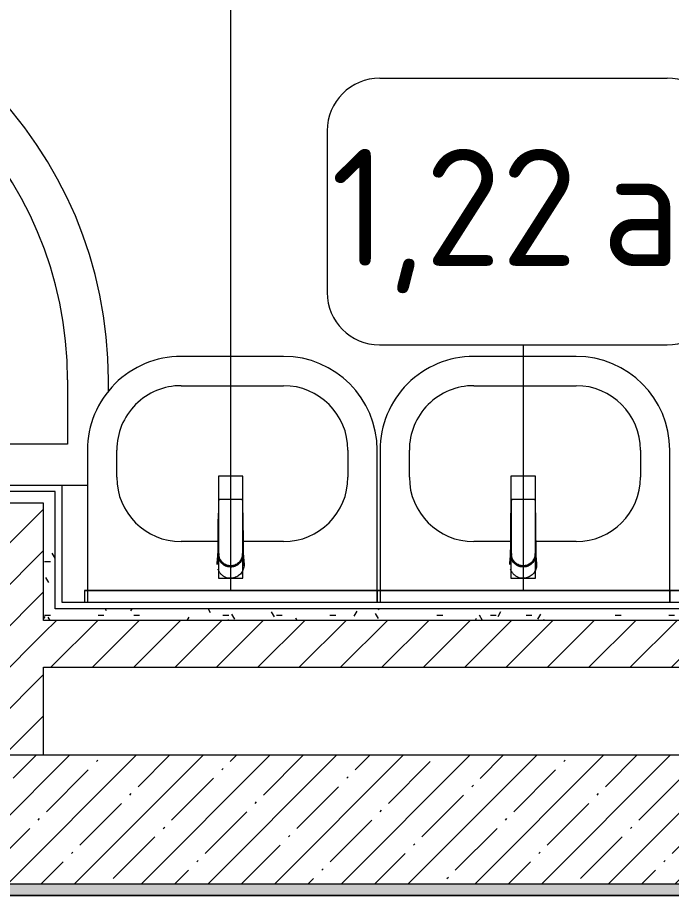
# Model space of a CAD drawing. Header units: millimetres. Extents: x 81494 to 296443, y -8553 to 29000.
# Drawn here: x 95295 to 96413, y 5160 to 6660 of the extents above; entities that cross this region are included whole.
import ezdxf

# ---------------------------------------------------------------- set-up
doc = ezdxf.new("R2010")
doc.units = ezdxf.units.MM
for name, color, linetype, lineweight in [('0-1', 7, 'Continuous', 9), ('I-FURN-IDEN', 7, 'Continuous', 9), ('I-WALL', 7, 'Continuous', 9)]:
    doc.layers.add(name, color=color, linetype=linetype, lineweight=lineweight)
for name, color, linetype, lineweight, true_color in [('A-WALL-1', 9, 'Continuous', 9, 0x808080), ('I-FURN-1', 9, 'Continuous', 9, 0x808080), ('P-SANR-FIXT-2', 9, 'Continuous', 13, 0x808080)]:
    doc.layers.add(name, color=color, linetype=linetype, lineweight=lineweight, true_color=true_color)
doc.styles.add('GOST Common', font='GOST_Common.ttf', dxfattribs={"height": 200})
pattern_1 = [(45, (0, 0), (-35.35534, 35.35534), [])]
pattern_2 = [(0, (0, 0), (121.92, 30.48), [10.058, -81.382, 10.058, -81.382, -487.68]), (0, (0, 0), (121.92, 30.48), [-182.88, 10.058, -172.822, 10.058, -81.382, -213.36]), (0, (0, 0), (121.92, 30.48), [-457.2, 10.058, -50.902, 10.058, -142.342]), (120, (45.72, 15.24), (-87.356454, 90.345817), [10.058, -81.382, 10.058, -81.382, -487.68]), (120, (45.72, 15.24), (-87.356454, 90.345817), [-182.88, 10.058, -172.822, 10.058, -81.382, -213.36]), (120, (45.72, 15.24), (-87.356454, 90.345817), [-457.2, 10.058, -50.902, 10.058, -142.342]), (240, (60.96, 76.2), (-34.563546, -120.825817), [10.058, -81.382, 10.058, -81.382, -487.68]), (240, (60.96, 76.2), (-34.563546, -120.825817), [-182.88, 10.058, -172.822, 10.058, -81.382, -213.36]), (240, (60.96, 76.2), (-34.563546, -120.825817), [-457.2, 10.058, -50.902, 10.058, -142.342])]

# ---------------------------------------------------------------- blocks, each defined once
blk = doc.blocks.new('Шкаф параметрический - 1_33-25588469-План расстановки мебели и оборудования 1 этажа в осях 23_1-33')
at = {"layer": 'I-FURN-1'}
for p, q in [((2550, 400), (0, 400)), ((0, 400), (2550, 400))]:
    blk.add_line(p, q, dxfattribs=at)
blk = doc.blocks.new('зеркало круглое500д - 1_22а зеркало круглое d500-30453653-План расстановки мебели и оборудования 1 этажа в осях 23_1-33')
at = {"layer": 'I-FURN-1'}
for p, q in [((-250, 0), (-250, -20)), ((250, -20), (250, 0)), ((-250, -20), (250, -20)), ((250, -20), (-250, -20))]:
    blk.add_line(p, q, dxfattribs=at)
blk = doc.blocks.new('зеркало круглое500д - 1_22а зеркало круглое d500-V106-План расстановки мебели и оборудования 1 этажа в осях 23_1-33')
at = {"layer": 'I-FURN-1'}
for p, q in [((-250, 0), (-250, -20)), ((250, -20), (250, 0)), ((-250, -20), (-195.5, -20)), ((250, -20), (-250, -20)), ((-195.5, -20), (-195.5, -20)), ((-195.5, -20), (250, -20))]:
    blk.add_line(p, q, dxfattribs=at)
blk = doc.blocks.new('поддон угловой - 900х900-V116-План расстановки мебели и оборудования 1 этажа в осях 23_1-33')
at = {"layer": 'P-SANR-FIXT-2'}
for p, q in [((-270, 450), (-449.9, 450)), ((-380, 115.7), (-380, 380)), ((-380, 380), (-270, 380)), ((-380, 45), (-380, 68.7)), ((-380, -380), (-380, -177)), ((380, -270), (380, -380)), ((450, -291), (450, -270)), ((380, -380), (-380, -380)), ((369.9, -450), (414.1, -450))]:
    blk.add_line(p, q, dxfattribs=at)
for centre, radius, start, end in [((-270, -270), 720, 360, 90), ((-270, -270), 650, 0, 90), ((-290, -290), 25, 90, 270), ((-290, -290), 25, 270, 90)]:
    blk.add_arc(centre, radius, start, end, dxfattribs=at)
blk = doc.blocks.new('Раковина Roca Debba 50x42 - гибкая подводка_ 640х550х165 PN6_3_ ХВ_ГВ накидная гайка BP DN15_ К-гл_кон_ П DN 50-V119-План расстановки мебели и оборудования 1 этажа в осях 23_1-33')
at = {"layer": 'P-SANR-FIXT-2'}
for p, q in [((-255, 0), (-255, -20)), ((240, -20), (240, 0)), ((-255, -20), (-255, -260)), ((240, -260), (240, -20)), ((-95, -103.6), (-25.6, -103.6)), ((16.4, -103.6), (80, -103.6)), ((-205, -260), (-205, -213.6)), ((190, -213.6), (190, -260)), ((80, -370), (-95, -370)), ((-95, -420), (80, -420))]:
    blk.add_line(p, q, dxfattribs=at)
for centre, radius, start, end in [((-95, -213.6), 110, 90, 180), ((80, -213.6), 110, 0, 90), ((-95, -260), 160, 180, 270), ((-95, -260), 110, 180, 270), ((80, -260), 160, 270, 0), ((80, -260), 110, 270, 0)]:
    blk.add_arc(centre, radius, start, end, dxfattribs=at)
blk = doc.blocks.new('смеситель для раковины - Default-V108-План расстановки мебели и оборудования 1 этажа в осях 23_1-33')
at = {"layer": '0-1'}
for p, q in [((21, 151.6), (-21, 151.6)), ((20.3, 111.8), (-20.3, 111.8)), ((-22.8, 2.9), (-21.7, 15.4)), ((-20.7, 17.2), (-20.7, 16.7)), ((-20.3, 19.4), (-20.3, 15.8)), ((20.3, 15.8), (20.3, 19.4)), ((20.8, 16.7), (20.8, 17.2))]:
    blk.add_line(p, q, dxfattribs=at)
at = {"layer": '0-1', "flags": 128}
for points in [[(-21, 151.3), (-21, 147.9), (-21, 145.7), (-21, 145.2), (-21, 144.9), (-21, 144.8), (-21, 144.7), (-21, 144.7)], [(21, 89.1), (21, 88.6), (21, 88.3), (21, 88.3)], [(21.7, 15.4), (22.3, 8.3), (22.8, 2.9)]]:
    blk.add_lwpolyline(points, dxfattribs=at)
at = {"layer": 'P-SANR-FIXT-2'}
for p, q in [((21, 151.6), (-21, 151.6)), ((-21, 151.6), (-21, -23)), ((21, -23), (21, 151.6)), ((-20.3, 111.8), (-20.3, 111.8)), ((-20.3, 111.8), (-20.3, 109.7)), ((20.3, 109.7), (20.3, 111.8)), ((20.3, 111.8), (20.3, 111.8)), ((-21, -23), (21, -23))]:
    blk.add_line(p, q, dxfattribs=at)
at = {"layer": 'P-SANR-FIXT-2', "flags": 128}
for points in [[(-21, 144), (-21, 91), (-21, 37.9)], [(21, 37.9), (21, 91), (21, 144)], [(-20.3, 19.4), (-20.3, 60.2), (-20.3, 109.7)], [(20.3, 109.7), (20.3, 60.2), (20.3, 19.4)], [(21, 17.1), (21, 22.3), (21, 27.5), (21, 32.7), (21, 37.9)], [(-20.3, 15.8), (-20.3, 17.1), (-20.3, 18.4)], [(20.3, 18.4), (20.3, 17.1), (20.3, 15.8)], [(21, 15.1), (21, 15.6), (21, 16.1), (21, 16.6), (21, 17.1)], [(22.9, -1.8), (22.4, 2.9), (22, 7.6), (21.5, 12.3), (21.1, 17.1)], [(21.1, 17.1), (21.5, 12.3), (22, 7.6), (22.4, 2.9), (22.9, -1.8)]]:
    blk.add_lwpolyline(points, dxfattribs=at)
at = {"layer": 'P-SANR-FIXT-2'}
for centre, major_axis, ratio, start_param, end_param in [((-9809.3, 72.1), (-9788.3, 0.5), 0.986286, 3.135948, 3.138103), ((0, 17.2), (20.8, 0), 0.98634, 3.060685, 3.141593), ((0, 17.2), (20.8, 0), 0.98634, 3.141593, 3.395551), ((0, 17.2), (-20.8, 0), 0.98634, 2.887544, 3.141593), ((0, 17.2), (20.8, 0), 0.98634, 0, 0.080911), ((0, 17.2), (20.8, 0), 0.98634, 3.707105, 3.769911), ((0, 17.2), (20.8, 0), 0.98634, 5.654867, 5.717635), ((0, 17.2), (20.8, 0), 0.98634, 4.154533, 5.270098)]:
    blk.add_ellipse(centre, major_axis=major_axis, ratio=ratio, start_param=start_param, end_param=end_param, dxfattribs=at)
for points, knots in [([(-21, 151.6), (-21, 151.7), (-21, 151.5), (-21, 150.5), (-21, 148.7), (-21, 146.9), (-21, 145.2), (-21, 144.4), (-21, 144)], [0.4444444, 0.4444444, 0.4444444, 0.4444444, 0.5555556, 0.6666667, 0.7777778, 0.8888889, 0.9444444, 1, 1, 1, 1]), ([(21, 144), (21, 144.4), (21, 145.2), (21, 146.9), (21, 148.7), (21, 150.5), (21, 151.5), (21, 151.7), (21, 151.6)], [0, 0, 0, 0, 0.0555556, 0.1111111, 0.2222222, 0.3333333, 0.4444444, 0.5555556, 0.5555556, 0.5555556, 0.5555556]), ([(-21.8, 13.9), (-21.8, 14.6), (-21.7, 16.1), (-21.6, 18.9), (-21.5, 22.1), (-21.5, 25.2), (-21.4, 27.9), (-21.4, 30), (-21.4, 31.8), (-21.3, 33.4), (-21.3, 34.5), (-21.3, 35.6), (-21.3, 37), (-21.3, 38.7), (-21.2, 41), (-21.2, 44.2), (-21.2, 48.8), (-21.1, 54.3), (-21.1, 59.3), (-21.1, 63.2), (-21.1, 66.1), (-21.1, 68.8), (-21.1, 72.5), (-21, 78.9), (-21, 84.5), (-21, 88.1)], [0, 0, 0, 0, 0.083333, 0.166667, 0.25, 0.333333, 0.375, 0.416667, 0.458333, 0.479167, 0.5, 0.520833, 0.541667, 0.583333, 0.625, 0.666667, 0.708333, 0.75, 0.791667, 0.8125, 0.833333, 0.854167, 0.875, 0.916667, 1, 1, 1, 1]), ([(21, 88.1), (21, 84.5), (21, 78.9), (21.1, 72.5), (21.1, 68.8), (21.1, 66.1), (21.1, 63.2), (21.1, 59.3), (21.2, 54.3), (21.2, 48.8), (21.2, 44.2), (21.3, 41), (21.3, 38.7), (21.3, 37), (21.3, 35.6), (21.3, 34.5), (21.3, 33.4), (21.4, 31.8), (21.4, 30), (21.4, 27.9), (21.5, 25.2), (21.5, 22.1), (21.6, 18.9), (21.7, 16.1), (21.8, 14.6), (21.8, 13.9)], [0, 0, 0, 0, 0.083333, 0.125, 0.145833, 0.166667, 0.1875, 0.208333, 0.25, 0.291667, 0.333333, 0.375, 0.416667, 0.458333, 0.479167, 0.5, 0.520833, 0.541667, 0.583333, 0.625, 0.666667, 0.75, 0.833333, 0.916667, 1, 1, 1, 1]), ([(-21.1, 17.1), (-21.2, 16.5), (-21.3, 15.4), (-21.5, 13.7), (-21.6, 11.8), (-21.9, 9.3), (-22.1, 7.6), (-22.4, 5.3), (-22.6, 3), (-22.8, 1.4), (-22.9, 0.3)], [0, 0, 0, 0, 0.1, 0.2, 0.3, 0.4, 0.6, 0.7, 0.8, 1, 1, 1, 1]), ([(21, 15.1), (20.9, 14), (20.5, 11.7), (19.3, 8.5), (17.6, 5.5), (14.8, 1.9), (11.1, -0.9), (6.8, -2.8), (3.4, -3.6), (0, -3.8), (-4.5, -3.5), (-10.1, -1.7), (-14.7, 1.9), (-17.6, 5.5), (-19.3, 8.4), (-20.5, 11.7), (-20.9, 13.9), (-21, 15)], [0, 0, 0, 0, 0.055556, 0.111111, 0.166667, 0.222222, 0.333333, 0.388889, 0.444444, 0.5, 0.555556, 0.666667, 0.777778, 0.833333, 0.888889, 0.944444, 1, 1, 1, 1]), ([(20.3, 19.4), (20.3, 18.2), (20.2, 15.9), (19.3, 12.3), (18, 9.6), (16.8, 7.5), (15.7, 6), (14.5, 4.7), (12.8, 3), (10.4, 1.2), (7.1, -0.4), (2.4, -1.7), (-2.5, -1.7), (-7.1, -0.4), (-10.9, 1.5), (-13.6, 3.7), (-15.4, 5.7), (-16.5, 7.1), (-17.7, 9), (-18.9, 11.5), (-20, 15), (-20.3, 17.7), (-20.3, 19.4)], [0, 0, 0, 0, 0.055556, 0.111111, 0.166667, 0.194444, 0.222222, 0.25, 0.277778, 0.333333, 0.388889, 0.444444, 0.555556, 0.611111, 0.666667, 0.75, 0.770833, 0.791667, 0.833333, 0.875, 0.916667, 1, 1, 1, 1]), ([(20.3, 15.8), (20.3, 13.7), (19.8, 10.7), (17.9, 6.9), (16.3, 4.7), (14.8, 3.1), (13, 1.5), (11.1, 0.2), (9, -0.8), (7.3, -1.5), (5.5, -2), (3.6, -2.4), (1.4, -2.7), (-0.9, -2.7), (-3.3, -2.5), (-5.5, -2), (-7.7, -1.3), (-9.8, -0.4), (-11.7, 0.6), (-13.5, 1.9), (-15.1, 3.4), (-16.9, 5.4), (-19.5, 9.5), (-20.3, 13.2), (-20.3, 15.8)], [0, 0, 0, 0, 0.111111, 0.166667, 0.222222, 0.25, 0.277778, 0.333333, 0.361111, 0.388889, 0.416667, 0.444444, 0.479167, 0.513889, 0.548611, 0.583333, 0.618056, 0.652778, 0.6875, 0.722222, 0.756944, 0.791667, 0.861111, 1, 1, 1, 1]), ([(21.1, 19.2), (21.3, 18.6), (21.7, 16.8), (21.8, 15.1), (21.8, 13.9)], [0.8206896, 0.8206896, 0.8206896, 0.8206896, 0.8888889, 1, 1, 1, 1]), ([(21.1, 17.1), (21.1, 16.7), (21.2, 16), (21.3, 15), (21.4, 13.9), (21.6, 12.5), (21.8, 10.8), (22, 8.7), (22.2, 6.9), (22.4, 5.5), (22.5, 4.5), (22.6, 3.4), (22.7, 2.4), (22.8, 1.5), (22.9, 0.8), (22.9, 0.4), (22.9, 0.3)], [0, 0, 0, 0, 0.0625, 0.125, 0.1875, 0.25, 0.375, 0.5, 0.625, 0.6875, 0.75, 0.8125, 0.875, 0.9375, 0.96875, 1, 1, 1, 1]), ([(-22.6, 3.6), (-22.6, 3.8), (-22.5, 4.4), (-22.4, 5.5), (-22.3, 6.9), (-22.2, 8.4), (-22, 10.9), (-21.9, 12.9), (-21.8, 13.9)], [0.3178487, 0.3178487, 0.3178487, 0.3178487, 0.375, 0.5, 0.625, 0.75, 0.875, 1, 1, 1, 1]), ([(21.8, 13.9), (21.8, 13.3), (21.9, 11.9), (22, 10), (22.2, 8.4), (22.2, 7.3), (22.3, 6.4), (22.4, 5.2), (22.6, 3.7), (22.8, 2), (22.9, 0.8), (22.9, 0.3)], [0, 0, 0, 0, 0.083333, 0.166667, 0.25, 0.333333, 0.416667, 0.5, 0.666667, 0.833333, 1, 1, 1, 1]), ([(22.1, 7), (22.2, 6.5), (22.8, 4.3), (23, 2), (22.9, 0.3)], [0.8, 0.8, 0.8, 0.8, 0.85, 1, 1, 1, 1]), ([(22.9, -1.8), (22.6, -4.5), (21.7, -8.2), (19.1, -12.8), (16.7, -15.9), (13.7, -18.5), (10.4, -20.6), (6.8, -22.1), (3.4, -22.8), (0.5, -23), (-2.9, -22.9), (-6.8, -22.1), (-10.7, -20.5), (-13.4, -18.7), (-15.3, -17.2), (-17, -15.4), (-19, -12.9), (-20.6, -10.1), (-21.5, -8), (-21.7, -7.4)], [0, 0, 0, 0, 0.1111111, 0.1666667, 0.2222222, 0.2777778, 0.3333333, 0.3888889, 0.4444444, 0.4791667, 0.5138889, 0.5833333, 0.6527778, 0.6875, 0.7222222, 0.7569444, 0.7916667, 0.8611111, 0.8888889, 0.8888889, 0.8888889, 0.8888889])]:
    blk.add_open_spline(points, degree=3, knots=knots, dxfattribs=at)
for points in [[(21, 37.9), (21, 36.1), (21, 32.7), (21.1, 27.5), (21.1, 22.3), (21.1, 18.8), (21.1, 17.1)], [(-21.8, 13.9), (-21.8, 15.7), (-21.5, 17.5), (-21.1, 19.2)], [(-21.1, 17.1), (-21.1, 16.7), (-21.1, 16), (-21, 15.3), (-21, 15)], [(21.1, 17.1), (21.1, 16.7), (21.1, 16.1), (21, 15.4), (21, 15.1)], [(22.9, 0.3), (22.8, 1.7), (22.5, 4.5), (22, 8.7), (21.5, 12.9), (21.2, 15.7), (21.1, 17.1)], [(-22.9, 0.3), (-23, 2.1), (-22.8, 3.8), (-22.4, 5.5)], [(22.9, 0.3), (22.9, -0.1), (22.9, -0.4), (22.9, -0.8)]]:
    blk.add_open_spline(points, degree=3, dxfattribs=at)
blk = doc.blocks.new('смеситель для раковины - Default-V120-План расстановки мебели и оборудования 1 этажа в осях 23_1-33')
at = {"layer": '0-1'}
for p, q in [((21, 151.6), (-21, 151.6)), ((20.3, 111.8), (-20.3, 111.8)), ((-22.8, 2.9), (-21.7, 15.4)), ((-20.7, 17.2), (-20.7, 16.7)), ((-20.3, 19.4), (-20.3, 15.8)), ((20.3, 15.8), (20.3, 19.4)), ((20.8, 16.7), (20.8, 17.2))]:
    blk.add_line(p, q, dxfattribs=at)
at = {"layer": '0-1', "flags": 128}
for points in [[(-21, 151.3), (-21, 147.9), (-21, 145.7), (-21, 145.2), (-21, 144.9), (-21, 144.8), (-21, 144.7), (-21, 144.7)], [(21, 89.1), (21, 88.6), (21, 88.3), (21, 88.3)], [(21.7, 15.4), (22.3, 8.3), (22.8, 2.9)]]:
    blk.add_lwpolyline(points, dxfattribs=at)
at = {"layer": 'P-SANR-FIXT-2'}
for p, q in [((21, 151.6), (-21, 151.6)), ((-21, 151.6), (-21, -23)), ((21, -23), (21, 151.6)), ((-20.3, 111.8), (-20.3, 111.8)), ((-20.3, 111.8), (-20.3, 109.7)), ((20.3, 109.7), (20.3, 111.8)), ((20.3, 111.8), (20.3, 111.8)), ((-21, -23), (21, -23))]:
    blk.add_line(p, q, dxfattribs=at)
at = {"layer": 'P-SANR-FIXT-2', "flags": 128}
for points in [[(-21, 144), (-21, 91), (-21, 37.9)], [(21, 37.9), (21, 91), (21, 144)], [(-20.3, 19.4), (-20.3, 60.2), (-20.3, 109.7)], [(20.3, 109.7), (20.3, 60.2), (20.3, 19.4)], [(21, 17.1), (21, 22.3), (21, 27.5), (21, 32.7), (21, 37.9)], [(-20.3, 15.8), (-20.3, 17.1), (-20.3, 18.4)], [(20.3, 18.4), (20.3, 17.1), (20.3, 15.8)], [(21, 15.1), (21, 15.6), (21, 16.1), (21, 16.6), (21, 17.1)], [(22.9, -1.8), (22.4, 2.9), (22, 7.6), (21.5, 12.3), (21.1, 17.1)], [(21.1, 17.1), (21.5, 12.3), (22, 7.6), (22.4, 2.9), (22.9, -1.8)]]:
    blk.add_lwpolyline(points, dxfattribs=at)
at = {"layer": 'P-SANR-FIXT-2'}
for centre, major_axis, ratio, start_param, end_param in [((-9809.3, 72.1), (-9788.3, 0.5), 0.986286, 3.135948, 3.138103), ((0, 17.2), (20.8, 0), 0.98634, 3.060685, 3.141593), ((0, 17.2), (20.8, 0), 0.98634, 3.141593, 3.395551), ((0, 17.2), (-20.8, 0), 0.98634, 2.887544, 3.141593), ((0, 17.2), (20.8, 0), 0.98634, 0, 0.080911), ((0, 17.2), (20.8, 0), 0.98634, 3.707105, 3.769911), ((0, 17.2), (20.8, 0), 0.98634, 5.654867, 5.717635), ((0, 17.2), (20.8, 0), 0.98634, 4.154533, 5.222084)]:
    blk.add_ellipse(centre, major_axis=major_axis, ratio=ratio, start_param=start_param, end_param=end_param, dxfattribs=at)
for points, knots in [([(-21, 151.6), (-21, 151.7), (-21, 151.5), (-21, 150.5), (-21, 148.7), (-21, 146.9), (-21, 145.2), (-21, 144.4), (-21, 144)], [0.4444444, 0.4444444, 0.4444444, 0.4444444, 0.5555556, 0.6666667, 0.7777778, 0.8888889, 0.9444444, 1, 1, 1, 1]), ([(21, 144), (21, 144.4), (21, 145.2), (21, 146.9), (21, 148.7), (21, 150.5), (21, 151.5), (21, 151.7), (21, 151.6)], [0, 0, 0, 0, 0.0555556, 0.1111111, 0.2222222, 0.3333333, 0.4444444, 0.5555556, 0.5555556, 0.5555556, 0.5555556]), ([(-21.8, 13.9), (-21.8, 14.6), (-21.7, 16.1), (-21.6, 18.9), (-21.5, 22.1), (-21.5, 25.2), (-21.4, 27.9), (-21.4, 30), (-21.4, 31.8), (-21.3, 33.4), (-21.3, 34.5), (-21.3, 35.6), (-21.3, 37), (-21.3, 38.7), (-21.2, 41), (-21.2, 44.2), (-21.2, 48.8), (-21.1, 54.3), (-21.1, 59.3), (-21.1, 63.2), (-21.1, 66.1), (-21.1, 68.8), (-21.1, 72.5), (-21, 78.9), (-21, 84.5), (-21, 88.1)], [0, 0, 0, 0, 0.083333, 0.166667, 0.25, 0.333333, 0.375, 0.416667, 0.458333, 0.479167, 0.5, 0.520833, 0.541667, 0.583333, 0.625, 0.666667, 0.708333, 0.75, 0.791667, 0.8125, 0.833333, 0.854167, 0.875, 0.916667, 1, 1, 1, 1]), ([(21, 88.1), (21, 84.5), (21, 78.9), (21.1, 72.5), (21.1, 68.8), (21.1, 66.1), (21.1, 63.2), (21.1, 59.3), (21.2, 54.3), (21.2, 48.8), (21.2, 44.2), (21.3, 41), (21.3, 38.7), (21.3, 37), (21.3, 35.6), (21.3, 34.5), (21.3, 33.4), (21.4, 31.8), (21.4, 30), (21.4, 27.9), (21.5, 25.2), (21.5, 22.1), (21.6, 18.9), (21.7, 16.1), (21.8, 14.6), (21.8, 13.9)], [0, 0, 0, 0, 0.083333, 0.125, 0.145833, 0.166667, 0.1875, 0.208333, 0.25, 0.291667, 0.333333, 0.375, 0.416667, 0.458333, 0.479167, 0.5, 0.520833, 0.541667, 0.583333, 0.625, 0.666667, 0.75, 0.833333, 0.916667, 1, 1, 1, 1]), ([(-21.1, 17.1), (-21.2, 16.5), (-21.3, 15.4), (-21.5, 13.7), (-21.6, 11.8), (-21.9, 9.3), (-22.1, 7.6), (-22.4, 5.3), (-22.6, 3), (-22.8, 1.4), (-22.9, 0.3)], [0, 0, 0, 0, 0.1, 0.2, 0.3, 0.4, 0.6, 0.7, 0.8, 1, 1, 1, 1]), ([(21, 15.1), (20.9, 14), (20.5, 11.7), (19.3, 8.5), (17.6, 5.5), (14.8, 1.9), (11.1, -0.9), (6.8, -2.8), (3.4, -3.6), (0, -3.8), (-4.5, -3.5), (-10.1, -1.7), (-14.7, 1.9), (-17.6, 5.5), (-19.3, 8.4), (-20.5, 11.7), (-20.9, 13.9), (-21, 15)], [0, 0, 0, 0, 0.055556, 0.111111, 0.166667, 0.222222, 0.333333, 0.388889, 0.444444, 0.5, 0.555556, 0.666667, 0.777778, 0.833333, 0.888889, 0.944444, 1, 1, 1, 1]), ([(20.3, 19.4), (20.3, 18.2), (20.2, 15.9), (19.3, 12.3), (18, 9.6), (16.8, 7.5), (15.7, 6), (14.5, 4.7), (12.8, 3), (10.4, 1.2), (7.1, -0.4), (2.4, -1.7), (-2.5, -1.7), (-7.1, -0.4), (-10.9, 1.5), (-13.6, 3.7), (-15.4, 5.7), (-16.5, 7.1), (-17.7, 9), (-18.9, 11.5), (-20, 15), (-20.3, 17.7), (-20.3, 19.4)], [0, 0, 0, 0, 0.055556, 0.111111, 0.166667, 0.194444, 0.222222, 0.25, 0.277778, 0.333333, 0.388889, 0.444444, 0.555556, 0.611111, 0.666667, 0.75, 0.770833, 0.791667, 0.833333, 0.875, 0.916667, 1, 1, 1, 1]), ([(20.3, 15.8), (20.3, 13.7), (19.8, 10.7), (17.9, 6.9), (16.3, 4.7), (14.8, 3.1), (13, 1.5), (11.1, 0.2), (9, -0.8), (7.3, -1.5), (5.5, -2), (3.6, -2.4), (1.4, -2.7), (-0.9, -2.7), (-3.3, -2.5), (-5.5, -2), (-7.7, -1.3), (-9.8, -0.4), (-11.7, 0.6), (-13.5, 1.9), (-15.1, 3.4), (-16.9, 5.4), (-19.5, 9.5), (-20.3, 13.2), (-20.3, 15.8)], [0, 0, 0, 0, 0.111111, 0.166667, 0.222222, 0.25, 0.277778, 0.333333, 0.361111, 0.388889, 0.416667, 0.444444, 0.479167, 0.513889, 0.548611, 0.583333, 0.618056, 0.652778, 0.6875, 0.722222, 0.756944, 0.791667, 0.861111, 1, 1, 1, 1]), ([(21.1, 19.2), (21.3, 18.6), (21.7, 16.8), (21.8, 15.1), (21.8, 13.9)], [0.8206896, 0.8206896, 0.8206896, 0.8206896, 0.8888889, 1, 1, 1, 1]), ([(21.1, 17.1), (21.1, 16.7), (21.2, 16), (21.3, 15), (21.4, 13.9), (21.6, 12.5), (21.8, 10.8), (22, 8.7), (22.2, 6.9), (22.4, 5.5), (22.5, 4.5), (22.6, 3.4), (22.7, 2.4), (22.8, 1.5), (22.9, 0.8), (22.9, 0.4), (22.9, 0.3)], [0, 0, 0, 0, 0.0625, 0.125, 0.1875, 0.25, 0.375, 0.5, 0.625, 0.6875, 0.75, 0.8125, 0.875, 0.9375, 0.96875, 1, 1, 1, 1]), ([(-22.6, 3.6), (-22.6, 3.8), (-22.5, 4.4), (-22.4, 5.5), (-22.3, 6.9), (-22.2, 8.4), (-22, 10.9), (-21.9, 12.9), (-21.8, 13.9)], [0.3178487, 0.3178487, 0.3178487, 0.3178487, 0.375, 0.5, 0.625, 0.75, 0.875, 1, 1, 1, 1]), ([(21.8, 13.9), (21.8, 13.3), (21.9, 11.9), (22, 10), (22.2, 8.4), (22.2, 7.3), (22.3, 6.4), (22.4, 5.2), (22.6, 3.7), (22.8, 2), (22.9, 0.8), (22.9, 0.3)], [0, 0, 0, 0, 0.083333, 0.166667, 0.25, 0.333333, 0.416667, 0.5, 0.666667, 0.833333, 1, 1, 1, 1]), ([(22.1, 7), (22.2, 6.5), (22.8, 4.3), (23, 2), (22.9, 0.3)], [0.8, 0.8, 0.8, 0.8, 0.85, 1, 1, 1, 1]), ([(22.9, -1.8), (22.6, -4.5), (21.7, -8.2), (19.1, -12.8), (16.7, -15.9), (13.7, -18.5), (10.4, -20.6), (6.8, -22.1), (3.4, -22.8), (0.5, -23), (-2.9, -22.9), (-6.8, -22.1), (-10.7, -20.5), (-13.4, -18.7), (-15.3, -17.2), (-17, -15.4), (-19, -12.9), (-20.6, -10.1), (-21.5, -8), (-21.7, -7.4)], [0, 0, 0, 0, 0.1111111, 0.1666667, 0.2222222, 0.2777778, 0.3333333, 0.3888889, 0.4444444, 0.4791667, 0.5138889, 0.5833333, 0.6527778, 0.6875, 0.7222222, 0.7569444, 0.7916667, 0.8611111, 0.8888889, 0.8888889, 0.8888889, 0.8888889])]:
    blk.add_open_spline(points, degree=3, knots=knots, dxfattribs=at)
for points in [[(21, 37.9), (21, 36.1), (21, 32.7), (21.1, 27.5), (21.1, 22.3), (21.1, 18.8), (21.1, 17.1)], [(-21.8, 13.9), (-21.8, 15.7), (-21.5, 17.5), (-21.1, 19.2)], [(-21.1, 17.1), (-21.1, 16.7), (-21.1, 16), (-21, 15.3), (-21, 15)], [(21.1, 17.1), (21.1, 16.7), (21.1, 16.1), (21, 15.4), (21, 15.1)], [(22.9, 0.3), (22.8, 1.7), (22.5, 4.5), (22, 8.7), (21.5, 12.9), (21.2, 15.7), (21.1, 17.1)], [(-22.9, 0.3), (-23, 2.1), (-22.8, 3.8), (-22.4, 5.5)], [(22.9, 0.3), (22.9, -0.1), (22.9, -0.4), (22.9, -0.8)]]:
    blk.add_open_spline(points, degree=3, dxfattribs=at)
blk = doc.blocks.new('Марка_Мебель - В прямоуг_Balcon_Марка-25523697-План расстановки мебели и оборудования 1 этажа в осях 23_1-33')
at = {"layer": 'I-FURN-IDEN'}
for p, q in [((-2.455, 2.278), (2.455, 2.278)), ((-3.355, 1.378), (-3.355, -1.384)), ((3.355, 1.378), (3.355, -1.378)), ((-2.461, -2.278), (2.455, -2.278))]:
    blk.add_line(p, q, dxfattribs=at)
for centre, radius, start, end in [((-2.455, 1.378), 0.9, 90, 180), ((2.455, 1.378), 0.9, 0, 90), ((-2.461, -1.384), 0.893, 180, 270), ((2.455, -1.378), 0.9, 270, 0)]:
    blk.add_arc(centre, radius, start, end, dxfattribs=at)

msp = doc.modelspace()

# ---------------------------------------------------------------- hatches: boundary and pattern name
at = {"layer": 'I-WALL'}
h = msp.add_hatch(dxfattribs=at)
h.set_pattern_fill('FP_67', color=256, style=0, pattern_type=2)
h.set_pattern_definition(pattern_2)
h.paths.add_polyline_path([(94811.4, 5830), (95340, 5830), (95340, 5850), (94520, 5850), (94520, 5830), (94639.8, 5830)])
h = msp.add_hatch(dxfattribs=at)
h.set_pattern_fill('FP_67', color=256, style=0, pattern_type=2)
h.set_pattern_definition(pattern_2)
h.paths.add_polyline_path([(95340, 5650), (95360, 5650), (95360, 5850), (95340, 5850), (95340, 5769.1)])
h = msp.add_hatch(dxfattribs=at)
h.set_pattern_fill('FP_3', color=256, style=0, pattern_type=2)
h.set_pattern_definition(pattern_1)
h.paths.add_polyline_path([(95340, 5400), (95340, 5830), (95260, 5830), (95260, 5400)])
h = msp.add_hatch(dxfattribs=at)
h.set_pattern_fill('FP_67', color=256, style=0, pattern_type=2)
h.set_pattern_definition(pattern_2)
h.paths.add_polyline_path([(97728.1, 5630), (97920, 5630), (97920, 5650), (95340, 5650), (95340, 5630), (97556.5, 5630)])
h = msp.add_hatch(dxfattribs=at)
h.set_pattern_fill('FP_3', color=256, style=0, pattern_type=2)
h.set_pattern_definition(pattern_1)
h.paths.add_polyline_path([(97840, 5550), (97840, 5630), (95340, 5630), (95340, 5550), (97728.1, 5550)])
h = msp.add_hatch(dxfattribs=at)
h.set_pattern_fill('FP_2', color=256, style=0, pattern_type=2)
h.set_pattern_definition([(45, (0, 0), (-57.024626, 57.024626), []), (45, (57.025, 0), (-57.024626, 57.024626), [100.806, -20.161, 3.353, -16.808])])
h.paths.add_polyline_path([(101570, 5180), (101610, 5180), (101610, 5400), (100710, 5400), (100710, 5180), (100987.9, 5180)])
h.paths.add_polyline_path([(99630, 5180), (99660, 5180), (99660, 5400), (94210, 5400), (94210, 5180), (98242.8, 5180)])
h = msp.add_hatch(dxfattribs=at)
h.set_pattern_fill('FP_67', color=256, style=0, pattern_type=2)
h.set_pattern_definition(pattern_2)
h.paths.add_polyline_path([(101569, 5160), (101570, 5160), (101570, 5180), (100740, 5179.3), (100740, 5172), (100710, 5172), (100710, 5160), (100987.9, 5160)])
h.paths.add_polyline_path([(99660, 5160), (99660, 5172), (99630, 5172), (99630, 5180), (94210, 5180), (94210, 5160), (99630, 5160)])

# ---------------------------------------------------------------- linework, layer by layer
at = {"layer": 'A-WALL-1'}
for p, q in [((95360, 5850), (94540, 5850)), ((95360, 5650), (95360, 5850)), ((95340, 5830), (94520, 5830)), ((95340, 5630), (95340, 5830)), ((97940, 5650), (95360, 5650)), ((97920, 5630), (95340, 5630)), ((95340, 5550), (97840, 5550)), ((95340, 5400), (95340, 5550)), ((94210, 5400), (99630, 5400)), ((94210, 5180), (99630, 5180)), ((94190, 5160), (99660, 5160))]:
    msp.add_line(p, q, dxfattribs=at)
at = {"layer": 'I-FURN-IDEN'}
for p, q in [((95660, 5681), (95660, 6700.3)), ((96160, 5681), (96160, 6100.8))]:
    msp.add_line(p, q, dxfattribs=at)
at = {"layer": 'I-WALL'}
for p, q in [((94551, 5861), (95371, 5861)), ((95371, 5861), (95371, 5661)), ((95371, 5661), (97951, 5661))]:
    msp.add_line(p, q, dxfattribs=at)

# ---------------------------------------------------------------- block references
at = {"layer": 'I-FURN-1', "rotation": 180}
for name, p in [('зеркало круглое500д - 1_22а зеркало круглое d500-30453653-План расстановки мебели и оборудования 1 этажа в осях 23_1-33', (95660, 5661)), ('зеркало круглое500д - 1_22а зеркало круглое d500-V106-План расстановки мебели и оборудования 1 этажа в осях 23_1-33', (96160, 5661)), ('зеркало круглое500д - 1_22а зеркало круглое d500-30453653-План расстановки мебели и оборудования 1 этажа в осях 23_1-33', (96660, 5661))]:
    msp.add_blockref(name, p, dxfattribs=at)
at = {"layer": 'I-FURN-1'}
msp.add_blockref('Шкаф параметрический - 1_33-25588469-План расстановки мебели и оборудования 1 этажа в осях 23_1-33', (94210, 4760), dxfattribs=at)
at = {"layer": 'I-FURN-IDEN', "xscale": 99.99999999999993, "yscale": 99.99999999999993, "zscale": 99.99999999999993}
msp.add_blockref('Марка_Мебель - В прямоуг_Balcon_Марка-25523697-План расстановки мебели и оборудования 1 этажа в осях 23_1-33', (96160, 6328.5), dxfattribs=at)
at = {"layer": 'P-SANR-FIXT-2'}
for name, p in [('поддон угловой - 900х900-V116-План расстановки мебели и оборудования 1 этажа в осях 23_1-33', (95000.9, 6310.8)), ('смеситель для раковины - Default-V120-План расстановки мебели и оборудования 1 этажа в осях 23_1-33', (95659.6, 5724.9)), ('смеситель для раковины - Default-V108-План расстановки мебели и оборудования 1 этажа в осях 23_1-33', (96159.6, 5724.9))]:
    msp.add_blockref(name, p, dxfattribs=at)
at = {"layer": 'P-SANR-FIXT-2', "rotation": 180}
for p in [(95655, 5661), (96155, 5661)]:
    msp.add_blockref('Раковина Roca Debba 50x42 - гибкая подводка_ 640х550х165 PN6_3_ ХВ_ГВ накидная гайка BP DN15_ К-гл_кон_ П DN 50-V119-План расстановки мебели и оборудования 1 этажа в осях 23_1-33', p, dxfattribs=at)

# ---------------------------------------------------------------- texts
at = {"layer": 'I-FURN-IDEN', "char_height": 200, "attachment_point": 1, "style": 'GOST Common'}
for s, insert, width in [('1,22', (95831, 6435.6), 561.181), ('\\fGOST Common|b0|i0|c204|p34|;а', (96294, 6435.6), 200.422)]:
    msp.add_mtext(s, dxfattribs=dict(at, insert=insert, width=width))

doc.saveas('drawing.dxf')
